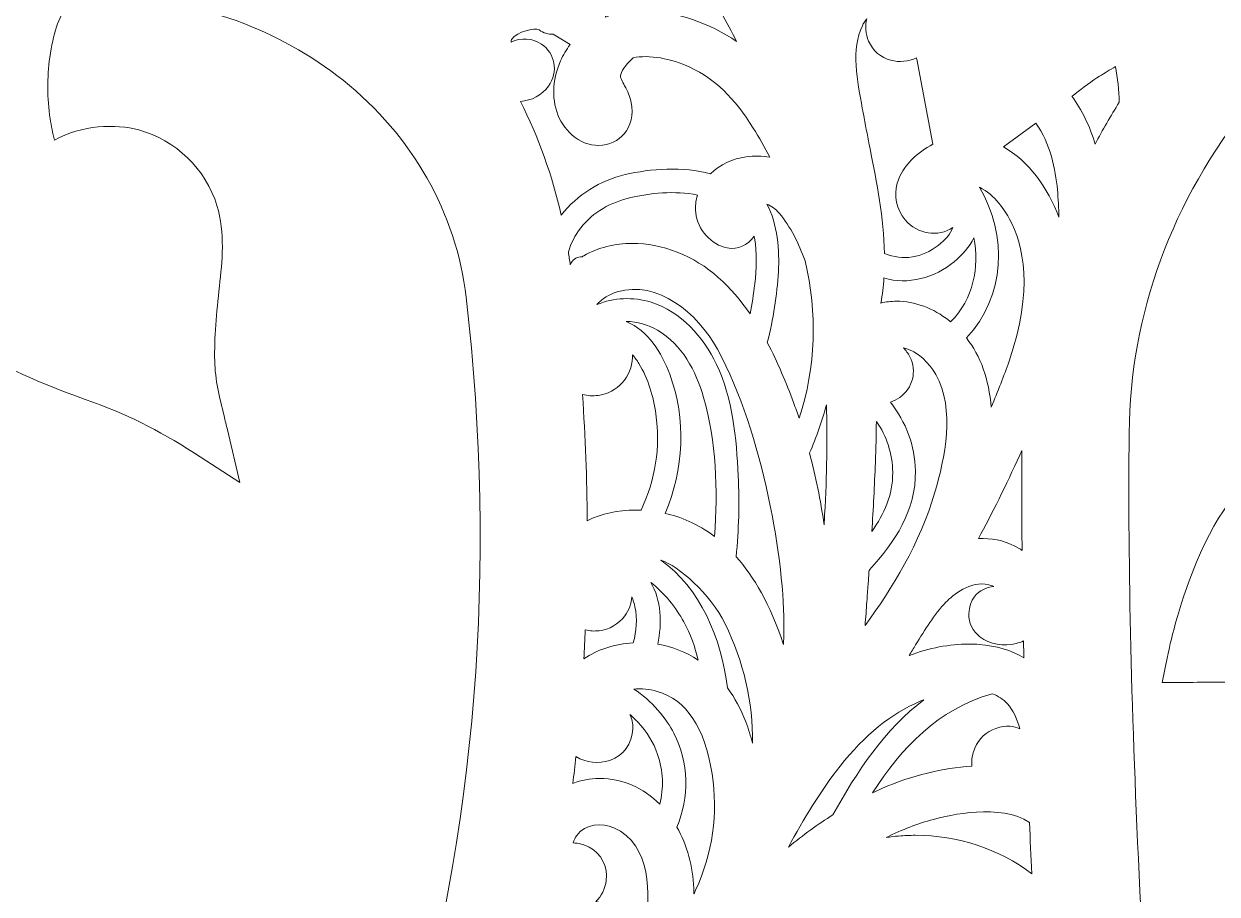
# Model space of a CAD drawing. Header units: millimetres. Extents: x -978 to 1415, y -113 to 605.
# Drawn here: x 961.7 to 1126.1, y 20.9 to 140.9 of the extents above; entities that cross this region are included whole.
import ezdxf

# ---------------------------------------------------------------- set-up
doc = ezdxf.new("R2010")
doc.units = ezdxf.units.MM
doc.header["$MEASUREMENT"] = 0
doc.layers.add('Layer 1', color=7, linetype='Continuous')

msp = doc.modelspace()

# ---------------------------------------------------------------- linework, layer by layer
at = {"layer": 'Layer 1', "lineweight": 0}
for points, knots in [([(1314.18, 504.58), (1249.42, 569.34), (1163.31, 605.01), (1071.72, 605.01), (980.12, 605.01), (894.02, 569.34), (829.25, 504.58), (764.48, 439.81), (728.82, 353.7), (728.82, 262.11), (728.82, 170.52), (764.48, 84.41), (829.25, 19.64), (894.02, -45.12), (980.12, -80.79), (1071.72, -80.79), (1163.31, -80.79), (1249.42, -45.12), (1314.18, 19.64), (1378.95, 84.41), (1414.62, 170.52), (1414.62, 262.11), (1414.62, 353.7), (1378.95, 439.81), (1314.18, 504.58)], [0, 0, 0, 0, 1, 1, 1, 2, 2, 2, 3, 3, 3, 4, 4, 4, 5, 5, 5, 6, 6, 6, 7, 7, 7, 8, 8, 8, 8]), ([(1041.92, 146.72), (1043.89, 148.63), (1046.98, 149.26), (1049.68, 148.95), (1051.91, 148.7), (1053.84, 147.92), (1055.48, 146.7), (1057.11, 143.81), (1058.57, 141.08), (1059.91, 138.46), (1056.39, 140.85), (1051.54, 142.71), (1046.95, 142.71), (1045.18, 142.71), (1043.44, 142.43), (1041.84, 141.8), (1041.84, 141.8), (1041.92, 146.72), (1041.92, 146.72)], [0, 0, 0, 0, 1, 1, 1, 2, 2, 2, 3, 3, 3, 4, 4, 4, 5, 5, 5, 6, 6, 6, 6]), ([(956.79, -44.89), (935.19, -36.82), (914.39, -26.39), (894.95, -13.89), (875.25, -1.22), (856.77, 13.7), (840.02, 30.45), (815.24, 55.22), (794.76, 83.42), (779.13, 114.26), (782.83, 115.81), (786.61, 117.44), (790.27, 119.42), (791.9, 120.3), (793.3, 121.42), (794.41, 122.74), (794.98, 121.88), (795.71, 121.03), (796.61, 120.2), (798.96, 118.03), (801.71, 116.5), (804.38, 115.03), (805.42, 114.45), (806.5, 113.85), (807.5, 113.24), (811.28, 110.94), (815.06, 108.63), (819.01, 106.23), (819.01, 106.23), (821.92, 104.46), (821.92, 104.46), (821.92, 104.46), (816.99, 96.4), (816.99, 96.4), (816.99, 96.4), (822.94, 94.03), (822.94, 94.03), (822.94, 94.03), (810.52, 78.02), (810.52, 78.02), (810.52, 78.02), (814.23, 76.54), (814.23, 76.54), (817.24, 75.34), (820.15, 74.1), (822.98, 72.9), (829.37, 70.19), (835.4, 67.63), (841.75, 65.8), (844.13, 65.11), (846.19, 64.78), (848.04, 64.78), (848.37, 64.78), (848.69, 64.79), (849.01, 64.81), (847.11, 61.02), (847.04, 56.51), (848.75, 52.62), (850.59, 48.42), (853.98, 45.17), (856.1, 41.13), (857.32, 38.81), (858.13, 36.18), (857.72, 33.54), (857.65, 33.05), (862.49, 40.6), (864.9, 43.87), (866.16, 45.59), (867.19, 47.43), (867.71, 49.51), (868.22, 51.56), (868.28, 53.74), (867.89, 55.82), (867.69, 56.9), (867.37, 57.96), (866.94, 58.98), (867.34, 58.65), (867.74, 58.33), (868.13, 58.01), (870.49, 56.1), (872.71, 54.29), (875.66, 50.41), (875.66, 50.41), (878.37, 46.83), (878.37, 46.83), (878.37, 46.83), (880.64, 50.7), (880.64, 50.7), (883.83, 56.14), (887.27, 64.1), (887.81, 68.88), (888, 68.69), (888.2, 68.5), (888.4, 68.31), (888.4, 68.31), (888.55, 68.17), (888.55, 68.17), (889.75, 67), (890.79, 66), (891.17, 65.64), (892.08, 64.79), (892.92, 64.07), (893.76, 63.44), (899.8, 58.89), (907.25, 55.98), (915.91, 54.8), (918.25, 54.48), (920.59, 54.34), (922.85, 54.2), (922.85, 54.2), (922.99, 54.19), (922.99, 54.19), (923.46, 54.16), (924.71, 54.09), (928.88, 54.95), (933.1, 55.82), (933.98, 56), (934.61, 57.61), (934.61, 57.61), (934.97, 58.52), (934.97, 58.52), (934.97, 58.52), (934.74, 59.4), (934.74, 59.4), (934.73, 59.44), (934.72, 59.48), (934.71, 59.52), (934.48, 60.99), (933.64, 63.58), (933.44, 64.16), (932.96, 65.78), (927.63, 79.38), (923.73, 83.19), (920.73, 86.12), (917.03, 88.38), (913.12, 89.72), (914.52, 90.37), (915.93, 91.18), (917.34, 92.15), (918.75, 93.13), (921.73, 94.12), (924.36, 95.01), (925.56, 95.41), (926.72, 95.8), (927.83, 96.21), (928.66, 95.35), (929.46, 94.47), (930.2, 93.56), (933.33, 89.7), (935.21, 85.02), (935.39, 80.04), (935.4, 79.65), (935.97, 79.54), (936.13, 79.89), (938.26, 84.46), (940.38, 89.03), (942.5, 93.6), (943.55, 95.86), (944.61, 98.12), (945.65, 100.39), (946.14, 101.46), (946.61, 102.54), (947.01, 103.65), (949.82, 98.41), (957.4, 93.65), (970.17, 89.12), (975.87, 87.1), (980.09, 85.02), (985.22, 81.7), (985.22, 81.7), (991.45, 77.66), (991.45, 77.66), (991.45, 77.66), (989.77, 84.9), (989.77, 84.9), (989.61, 85.56), (989.45, 86.21), (989.3, 86.86), (988.67, 89.41), (988.07, 91.82), (988.01, 94.39), (987.93, 97.68), (988.26, 101.01), (988.67, 104.71), (989.04, 108.13), (989.47, 112.02), (988.32, 115.83), (986.82, 120.82), (982.59, 124.91), (977.56, 126.26), (974.32, 127.13), (969.72, 126.95), (965.93, 124.87), (965.68, 125.85), (965.49, 126.83), (965.34, 127.81), (964.92, 130.65), (964.9, 133.5), (965.29, 136.26), (965.74, 139.5), (966.51, 141.8), (967.72, 143.51), (967.76, 143.56), (967.79, 143.61), (967.83, 143.65), (970.08, 144.04), (972.41, 144.24), (974.75, 144.24), (985.56, 144.24), (996.83, 140.18), (1005.69, 133.1), (1015.27, 125.45), (1021.29, 114.83), (1022.64, 103.2), (1026.98, 65.96), (1024.06, 29.64), (1013.96, -4.73), (1009.78, -18.96), (998.63, -30.53), (982.56, -37.32), (973.73, -41.05), (965.06, -43.6), (956.79, -44.89)], [0, 0, 0, 0, 1, 1, 1, 2, 2, 2, 3, 3, 3, 4, 4, 4, 5, 5, 5, 6, 6, 6, 7, 7, 7, 8, 8, 8, 9, 9, 9, 10, 10, 10, 11, 11, 11, 12, 12, 12, 13, 13, 13, 14, 14, 14, 15, 15, 15, 16, 16, 16, 17, 17, 17, 18, 18, 18, 19, 19, 19, 20, 20, 20, 21, 21, 21, 22, 22, 22, 23, 23, 23, 24, 24, 24, 25, 25, 25, 26, 26, 26, 27, 27, 27, 28, 28, 28, 29, 29, 29, 30, 30, 30, 31, 31, 31, 32, 32, 32, 33, 33, 33, 34, 34, 34, 35, 35, 35, 36, 36, 36, 37, 37, 37, 38, 38, 38, 39, 39, 39, 40, 40, 40, 41, 41, 41, 42, 42, 42, 43, 43, 43, 44, 44, 44, 45, 45, 45, 46, 46, 46, 47, 47, 47, 48, 48, 48, 49, 49, 49, 50, 50, 50, 51, 51, 51, 52, 52, 52, 53, 53, 53, 54, 54, 54, 55, 55, 55, 56, 56, 56, 57, 57, 57, 58, 58, 58, 59, 59, 59, 60, 60, 60, 61, 61, 61, 62, 62, 62, 63, 63, 63, 64, 64, 64, 65, 65, 65, 66, 66, 66, 67, 67, 67, 68, 68, 68, 69, 69, 69, 70, 70, 70, 71, 71, 71, 72, 72, 72, 73, 73, 73, 74, 74, 74, 74]), ([(1083.15, 113.87), (1084.8, 111.87), (1087.69, 111.43), (1089.71, 112.83), (1089.34, 111.94), (1088.71, 111.11), (1087.7, 110.34), (1085.48, 108.63), (1082.85, 108.19), (1080.29, 109.24), (1080.19, 114.13), (1079.23, 118.96), (1078.29, 123.7), (1078.02, 125.09), (1077.74, 126.52), (1077.48, 127.91), (1077.41, 128.35), (1077.32, 128.79), (1077.23, 129.25), (1076.53, 132.92), (1075.66, 137.5), (1077.24, 140.63), (1077.4, 140.95), (1077.61, 141.27), (1077.86, 141.57), (1077.58, 140.6), (1077.65, 139.51), (1078.1, 138.5), (1078.69, 137.17), (1079.77, 136.23), (1081.17, 135.86), (1082.32, 135.55), (1083.58, 135.69), (1084.68, 136.22), (1084.7, 136.15), (1084.71, 136.09), (1084.72, 136.02), (1084.72, 136.02), (1086.96, 124.28), (1086.96, 124.28), (1084.89, 123.26), (1082.74, 121.35), (1082.05, 118.92), (1081.53, 117.12), (1081.91, 115.37), (1083.15, 113.87)], [0, 0, 0, 0, 1, 1, 1, 2, 2, 2, 3, 3, 3, 4, 4, 4, 5, 5, 5, 6, 6, 6, 7, 7, 7, 8, 8, 8, 9, 9, 9, 10, 10, 10, 11, 11, 11, 12, 12, 12, 13, 13, 13, 14, 14, 14, 15, 15, 15, 15]), ([(1034.66, 139.46), (1034.66, 139.46), (1036.96, 138.04), (1036.96, 138.04), (1036.46, 137.35), (1036.02, 136.59), (1035.66, 135.77), (1034.46, 133.09), (1034.4, 130.22), (1035.48, 127.89), (1036.56, 125.58), (1039.14, 123.59), (1041.98, 124.26), (1043.31, 124.57), (1044.37, 125.38), (1044.97, 126.55), (1045.67, 127.92), (1045.69, 129.67), (1045.03, 131.25), (1044.87, 131.63), (1044.68, 131.99), (1044.49, 132.33), (1044.16, 132.94), (1043.84, 133.52), (1043.94, 133.9), (1044.13, 134.66), (1044.91, 135.48), (1045.64, 136.21), (1047.88, 136.64), (1050.8, 136.15), (1053.56, 134.87), (1056.89, 133.32), (1059.56, 130.74), (1062.2, 126.52), (1063.01, 125.23), (1063.78, 123.89), (1064.49, 122.5), (1063.43, 122.7), (1062.34, 122.72), (1061.21, 122.56), (1059.42, 122.3), (1057.62, 121.48), (1056.3, 120.2), (1052.51, 121.27), (1048.06, 120.91), (1044.54, 120.1), (1041.18, 119.33), (1037.95, 117.3), (1035.75, 114.53), (1034.49, 120.03), (1032.61, 125.27), (1030.13, 130.2), (1031.67, 130.3), (1033.07, 131.02), (1034, 132.31), (1034.67, 133.25), (1034.94, 134.41), (1034.74, 135.5), (1034.55, 136.56), (1033.95, 137.47), (1033.04, 138.08), (1031.75, 138.94), (1030.24, 139.02), (1028.84, 138.36), (1028.85, 138.56), (1028.89, 138.72), (1028.95, 138.79), (1028.95, 138.79), (1028.95, 138.79), (1028.95, 138.79), (1029.65, 139.75), (1032.12, 140.46), (1032.71, 140.04), (1033.29, 139.62), (1033.98, 139.43), (1034.66, 139.46)], [0, 0, 0, 0, 1, 1, 1, 2, 2, 2, 3, 3, 3, 4, 4, 4, 5, 5, 5, 6, 6, 6, 7, 7, 7, 8, 8, 8, 9, 9, 9, 10, 10, 10, 11, 11, 11, 12, 12, 12, 13, 13, 13, 14, 14, 14, 15, 15, 15, 16, 16, 16, 17, 17, 17, 18, 18, 18, 19, 19, 19, 20, 20, 20, 21, 21, 21, 22, 22, 22, 23, 23, 23, 24, 24, 24, 25, 25, 25, 25]), ([(1303.42, 30.45), (1284.34, 11.37), (1263.09, -5.26), (1240.26, -19.01), (1217.72, -32.57), (1193.57, -43.36), (1168.46, -51.08), (1168.02, -50.94), (1167.58, -50.79), (1167.14, -50.65), (1165.71, -50.19), (1164.09, -49.67), (1162.52, -49.18), (1146.18, -44.16), (1134.49, -35.46), (1126.77, -22.58), (1126.77, -22.58), (1126.77, -22.58), (1126.77, -22.58), (1120.07, -11.41), (1116.38, 2.96), (1115.48, 21.34), (1114.29, 45.54), (1113.82, 65.61), (1113.99, 84.48), (1114.15, 100.96), (1119.79, 116.35), (1130.76, 130.23), (1136.26, 137.19), (1139.03, 140.69), (1141.49, 140.69), (1143.73, 140.69), (1147.56, 138.43), (1153.36, 135.01), (1153.36, 135.01), (1154.7, 134.21), (1154.7, 134.21), (1160.59, 130.74), (1167.27, 128.3), (1174.54, 126.94), (1181.01, 125.74), (1188.63, 119.32), (1193.95, 110.58), (1198.67, 102.84), (1200.66, 94.94), (1199.38, 89.19), (1197.95, 89.2), (1196.27, 89.55), (1194.79, 90.17), (1192.94, 90.95), (1191.3, 92.19), (1190.03, 93.8), (1191.07, 101.37), (1185.73, 108.6), (1176.81, 111.54), (1164.66, 115.53), (1147.65, 108.04), (1141.54, 102.72), (1141.54, 102.72), (1139.37, 100.84), (1139.37, 100.84), (1139.37, 100.84), (1141.16, 98.59), (1141.16, 98.59), (1142.3, 97.16), (1143.44, 95.66), (1144.55, 94.22), (1144.55, 94.22), (1144.59, 94.17), (1144.59, 94.17), (1147.17, 90.81), (1149.84, 87.32), (1152.8, 84.11), (1157.07, 79.47), (1170.25, 74.09), (1182.82, 81.99), (1183.56, 82.45), (1186.42, 80.37), (1187.8, 79.36), (1188.32, 78.99), (1188.83, 78.61), (1189.34, 78.26), (1189.44, 78.19), (1189.54, 78.13), (1189.64, 78.06), (1186.66, 75.3), (1183.93, 73.29), (1181.16, 71.82), (1178.36, 70.33), (1175.11, 69.87), (1171.24, 70.42), (1168.52, 71.29), (1166.16, 72.75), (1164.24, 74.76), (1159.39, 79.83), (1152.45, 82.73), (1145.2, 82.73), (1141.15, 82.73), (1137.12, 81.8), (1133.56, 80.03), (1129.34, 77.94), (1125.67, 72.94), (1122.66, 65.17), (1120.44, 59.46), (1119.39, 54.27), (1119.27, 53.69), (1119.27, 53.69), (1118.56, 50.1), (1118.56, 50.1), (1118.56, 50.1), (1122.25, 50.11), (1122.25, 50.11), (1125.02, 50.13), (1129.91, 50.15), (1130.65, 50.13), (1132.36, 50.09), (1134.2, 49.84), (1136.61, 49.32), (1138.57, 48.89), (1140.58, 48.3), (1142.53, 47.72), (1144.53, 47.13), (1146.61, 46.51), (1148.75, 46.04), (1153.84, 44.92), (1157.84, 46.46), (1161.4, 48.28), (1162.03, 48.61), (1162.62, 48.94), (1163.26, 49.31), (1164.07, 49.63), (1164.88, 50.05), (1165.65, 50.55), (1167.65, 51.18), (1169.15, 52.35), (1170.47, 53.39), (1170.73, 53.59), (1170.99, 53.8), (1171.26, 54), (1171.96, 54.53), (1172.74, 54.99), (1173.56, 55.4), (1173.46, 55.16), (1173.36, 54.92), (1173.27, 54.68), (1171.43, 49.96), (1171.22, 42.69), (1171.02, 35.64), (1170.94, 32.55), (1170.85, 29.63), (1170.63, 27.2), (1170.63, 27.2), (1170.2, 22.4), (1170.2, 22.4), (1170.2, 22.4), (1174.7, 24.13), (1174.7, 24.13), (1176, 24.63), (1177.73, 25.11), (1179.73, 25.67), (1183.5, 26.72), (1187.92, 27.95), (1192.03, 29.98), (1192, 29.75), (1191.97, 29.51), (1191.95, 29.27), (1191.74, 26.86), (1191.98, 24.49), (1192.8, 22.2), (1193.61, 19.98), (1194.82, 17.94), (1195.98, 15.89), (1197.28, 13.6), (1198.58, 11.32), (1199.89, 9.03), (1201.33, 6.49), (1202.78, 3.95), (1204.23, 1.41), (1204.4, 1.12), (1204.82, 1.21), (1204.96, 1.47), (1207.57, 5.99), (1210.25, 10.48), (1212.79, 15.04), (1214.69, 18.45), (1216.29, 22.05), (1216.63, 25.92), (1221.03, 24.12), (1225.75, 22.88), (1230.73, 22.23), (1236.91, 21.43), (1241.82, 21.76), (1244.17, 21.92), (1244.5, 21.94), (1244.85, 21.96), (1245.07, 21.97), (1245.07, 21.97), (1247.64, 21.57), (1247.64, 21.57), (1247.64, 21.57), (1248.26, 24.31), (1248.26, 24.31), (1250, 32.04), (1247.77, 40.51), (1242.14, 47.54), (1235.83, 55.44), (1226.42, 60.16), (1216.99, 60.16), (1216.26, 60.16), (1215.51, 60.13), (1214.74, 60.06), (1213.04, 61.32), (1211.95, 62.61), (1211.32, 64.1), (1211.29, 64.17), (1211.26, 64.24), (1211.23, 64.31), (1211.2, 64.38), (1211.18, 64.46), (1211.15, 64.53), (1211.02, 65.44), (1210.97, 66.18), (1211, 66.87), (1211.06, 68.37), (1211.66, 69.17), (1212.07, 69.17), (1212.29, 69.17), (1212.73, 68.99), (1213.21, 68.45), (1222.74, 57.98), (1234.41, 56.53), (1245.59, 56.53), (1247.3, 56.53), (1249.13, 56.57), (1251.37, 56.65), (1251.37, 56.65), (1254.73, 56.77), (1254.73, 56.77), (1254.73, 56.77), (1253.25, 66.63), (1253.25, 66.63), (1256.27, 68.35), (1259.89, 69.48), (1264.55, 70.16), (1266.42, 70.43), (1268.39, 70.6), (1270.3, 70.76), (1271.26, 70.84), (1272.23, 70.92), (1273.21, 71.02), (1273.11, 69.66), (1273.23, 68.31), (1273.53, 66.96), (1273.95, 65.05), (1274.65, 63.22), (1275.22, 61.36), (1275.8, 59.47), (1276.33, 57.58), (1276.81, 55.66), (1277.9, 51.28), (1278.71, 46.82), (1279.23, 42.33), (1279.27, 41.95), (1279.73, 41.78), (1279.99, 42.07), (1284.93, 47.63), (1289.88, 53.18), (1294.83, 58.73), (1296.41, 60.5), (1298.06, 62.26), (1299.44, 64.2), (1303.66, 59.53), (1307.71, 54.33), (1307.77, 54.26), (1307.77, 54.26), (1310.12, 51.23), (1310.12, 51.23), (1310.12, 51.23), (1312.49, 54.23), (1312.49, 54.23), (1315.62, 58.18), (1322.3, 66.25), (1325.21, 68.6), (1328.18, 70.98), (1329.8, 74.41), (1329.77, 78.24), (1329.74, 82.34), (1327.73, 86.35), (1324.39, 88.97), (1322.15, 90.71), (1319.63, 91.94), (1317.69, 92.81), (1310.06, 96.22), (1307.99, 98.23), (1309.64, 106.93), (1311.85, 105.95), (1314.1, 105.25), (1316.29, 104.56), (1321.56, 102.92), (1326.11, 101.5), (1329.57, 96.69), (1333.76, 90.89), (1339.22, 87.95), (1345.8, 87.95), (1347.05, 87.95), (1348.33, 88.1), (1349.63, 88.34), (1336.54, 67.5), (1321, 48.03), (1303.42, 30.45)], [0, 0, 0, 0, 1, 1, 1, 2, 2, 2, 3, 3, 3, 4, 4, 4, 5, 5, 5, 6, 6, 6, 7, 7, 7, 8, 8, 8, 9, 9, 9, 10, 10, 10, 11, 11, 11, 12, 12, 12, 13, 13, 13, 14, 14, 14, 15, 15, 15, 16, 16, 16, 17, 17, 17, 18, 18, 18, 19, 19, 19, 20, 20, 20, 21, 21, 21, 22, 22, 22, 23, 23, 23, 24, 24, 24, 25, 25, 25, 26, 26, 26, 27, 27, 27, 28, 28, 28, 29, 29, 29, 30, 30, 30, 31, 31, 31, 32, 32, 32, 33, 33, 33, 34, 34, 34, 35, 35, 35, 36, 36, 36, 37, 37, 37, 38, 38, 38, 39, 39, 39, 40, 40, 40, 41, 41, 41, 42, 42, 42, 43, 43, 43, 44, 44, 44, 45, 45, 45, 46, 46, 46, 47, 47, 47, 48, 48, 48, 49, 49, 49, 50, 50, 50, 51, 51, 51, 52, 52, 52, 53, 53, 53, 54, 54, 54, 55, 55, 55, 56, 56, 56, 57, 57, 57, 58, 58, 58, 59, 59, 59, 60, 60, 60, 61, 61, 61, 62, 62, 62, 63, 63, 63, 64, 64, 64, 65, 65, 65, 66, 66, 66, 67, 67, 67, 68, 68, 68, 69, 69, 69, 70, 70, 70, 71, 71, 71, 72, 72, 72, 73, 73, 73, 74, 74, 74, 75, 75, 75, 76, 76, 76, 77, 77, 77, 78, 78, 78, 79, 79, 79, 80, 80, 80, 81, 81, 81, 82, 82, 82, 83, 83, 83, 84, 84, 84, 85, 85, 85, 86, 86, 86, 87, 87, 87, 88, 88, 88, 89, 89, 89, 90, 90, 90, 91, 91, 91, 92, 92, 92, 93, 93, 93, 94, 94, 94, 95, 95, 95, 96, 96, 96, 97, 97, 97, 98, 98, 98, 99, 99, 99, 100, 100, 100, 101, 101, 101, 102, 102, 102, 103, 103, 103, 103]), ([(1109.31, 124.31), (1108.56, 126.83), (1107.48, 129.06), (1106.1, 130.9), (1106.13, 130.92), (1106.15, 130.94), (1106.18, 130.97), (1106.18, 130.97), (1106.26, 131.02), (1106.26, 131.02), (1107.74, 132.16), (1108.91, 133.05), (1109.92, 133.67), (1110.61, 134.09), (1111.32, 134.53), (1112.11, 135.02), (1112.42, 133.39), (1112.59, 131.74), (1112.63, 130.08), (1111.44, 128.18), (1110.33, 126.25), (1109.31, 124.31)], [0, 0, 0, 0, 1, 1, 1, 2, 2, 2, 3, 3, 3, 4, 4, 4, 5, 5, 5, 6, 6, 6, 7, 7, 7, 7]), ([(1096.68, 123.92), (1096.68, 123.92), (1101.13, 127.19), (1101.13, 127.19), (1103.14, 124.45), (1103.86, 120.78), (1104.11, 118.03), (1104.22, 116.73), (1104.29, 115.45), (1104.32, 114.22), (1102.78, 118.27), (1100.15, 122), (1096.68, 123.92)], [0, 0, 0, 0, 1, 1, 1, 2, 2, 2, 3, 3, 3, 4, 4, 4, 4]), ([(1054.28, 114.83), (1054.51, 112.56), (1056.45, 110.39), (1058.61, 110), (1060.1, 109.72), (1061.45, 110.33), (1062.32, 111.64), (1062.35, 111.54), (1062.36, 111.43), (1062.38, 111.33), (1062.76, 109.26), (1062.65, 107.12), (1062.41, 105.03), (1062.24, 103.64), (1062.03, 102.26), (1061.78, 100.89), (1059.23, 104.61), (1055.98, 107.77), (1051.71, 109.43), (1049.65, 110.23), (1047.56, 110.62), (1045.55, 110.62), (1043.14, 110.62), (1040.84, 110.05), (1038.85, 108.91), (1038.77, 108.87), (1038.7, 108.82), (1038.63, 108.78), (1038.01, 108.82), (1037.42, 108.51), (1037.11, 107.92), (1037.07, 107.84), (1037.03, 107.76), (1036.99, 107.67), (1036.91, 108.27), (1036.82, 108.87), (1036.73, 109.46), (1037.1, 110.62), (1037.63, 111.72), (1038.44, 112.77), (1040.17, 114.98), (1042.62, 116.29), (1045.32, 116.93), (1047.84, 117.54), (1051.43, 117.93), (1054.51, 117.29), (1054.28, 116.53), (1054.2, 115.71), (1054.28, 114.83)], [0, 0, 0, 0, 1, 1, 1, 2, 2, 2, 3, 3, 3, 4, 4, 4, 5, 5, 5, 6, 6, 6, 7, 7, 7, 8, 8, 8, 9, 9, 9, 10, 10, 10, 11, 11, 11, 12, 12, 12, 13, 13, 13, 14, 14, 14, 15, 15, 15, 16, 16, 16, 16]), ([(1097.53, 113.95), (1099.39, 110.48), (1100.89, 104.27), (1097.44, 94.37), (1096.73, 92.35), (1095.92, 90.25), (1094.99, 88.04), (1094.68, 91.87), (1093.53, 95.09), (1091.57, 97.6), (1097, 103.29), (1097.22, 111.76), (1093.37, 118.35), (1095.5, 117.35), (1096.94, 115.04), (1097.53, 113.95)], [0, 0, 0, 0, 1, 1, 1, 2, 2, 2, 3, 3, 3, 4, 4, 4, 5, 5, 5, 5]), ([(1064.14, 96.96), (1064.98, 100.17), (1065.48, 103.48), (1065.67, 106.76), (1065.84, 109.57), (1065.57, 113.28), (1064.07, 116.04), (1064.72, 115.78), (1065.31, 115.35), (1065.79, 114.78), (1067.35, 112.94), (1068.47, 110.61), (1069.35, 108.24), (1071.04, 101.04), (1070.87, 93.59), (1068.52, 86.52), (1068.28, 87.25), (1068.02, 87.97), (1067.76, 88.69), (1066.76, 91.36), (1065.59, 94.22), (1064.14, 96.96)], [0, 0, 0, 0, 1, 1, 1, 2, 2, 2, 3, 3, 3, 4, 4, 4, 5, 5, 5, 6, 6, 6, 7, 7, 7, 7]), ([(1089.24, 99.94), (1087.02, 101.71), (1084.42, 102.65), (1081.94, 102.65), (1081.21, 102.65), (1080.48, 102.57), (1079.79, 102.4), (1079.99, 103.55), (1080.13, 104.71), (1080.21, 105.86), (1083.52, 104.85), (1087.22, 105.87), (1089.88, 108.1), (1090.99, 109.03), (1091.99, 110.12), (1092.6, 111.41), (1093.38, 107.3), (1092.56, 103.03), (1089.4, 99.8), (1089.35, 99.85), (1089.3, 99.89), (1089.24, 99.94)], [0, 0, 0, 0, 1, 1, 1, 2, 2, 2, 3, 3, 3, 4, 4, 4, 5, 5, 5, 6, 6, 6, 7, 7, 7, 7]), ([(1059.85, 67.43), (1060.21, 71.13), (1060.32, 74.85), (1060.14, 78.57), (1059.89, 83.7), (1059.37, 89.22), (1057.15, 93.93), (1055.33, 97.78), (1052.28, 101.19), (1048.13, 102.5), (1045.63, 103.28), (1042.99, 103.16), (1040.67, 102.18), (1041.4, 103), (1042.35, 103.62), (1043.45, 103.94), (1049.03, 105.59), (1054.51, 101.08), (1057.27, 96.02), (1063.62, 84.36), (1066.56, 66.53), (1066.43, 57.45), (1066.42, 56.75), (1066.4, 56.04), (1066.37, 55.32), (1066.36, 55.35), (1066.35, 55.38), (1066.33, 55.42), (1064.56, 60.84), (1062.28, 64.7), (1059.85, 67.43)], [0, 0, 0, 0, 1, 1, 1, 2, 2, 2, 3, 3, 3, 4, 4, 4, 5, 5, 5, 6, 6, 6, 7, 7, 7, 8, 8, 8, 9, 9, 9, 10, 10, 10, 10]), ([(1050.7, 92.59), (1049.59, 95.59), (1047.72, 98.54), (1044.7, 99.87), (1046.21, 99.84), (1047.73, 99.41), (1049.02, 98.65), (1052.39, 96.67), (1054.33, 93.05), (1055.36, 89.4), (1057.08, 83.33), (1057.37, 76.66), (1056.87, 70.21), (1054.53, 71.99), (1052.17, 72.94), (1050.07, 73.41), (1052.66, 79.44), (1053, 86.4), (1050.7, 92.59)], [0, 0, 0, 0, 1, 1, 1, 2, 2, 2, 3, 3, 3, 4, 4, 4, 5, 5, 5, 6, 6, 6, 6]), ([(1084.55, 79.25), (1084.5, 82.73), (1083.23, 86.04), (1081.1, 88.72), (1081.54, 88.88), (1081.96, 89.1), (1082.38, 89.39), (1084.2, 90.69), (1084.78, 92.99), (1083.79, 94.99), (1083.55, 95.46), (1083.25, 95.87), (1082.89, 96.22), (1084.89, 95.78), (1086.49, 94.08), (1087.35, 92.56), (1090.08, 87.73), (1088.59, 80.97), (1087.23, 76.31), (1085.18, 69.28), (1081.36, 63.06), (1077.61, 57.95), (1077.7, 59.06), (1077.78, 60.16), (1077.86, 61.25), (1077.91, 62.03), (1077.97, 62.82), (1078.03, 63.6), (1078.07, 64.24), (1078.12, 64.89), (1078.17, 65.54), (1078.19, 65.57), (1078.21, 65.58), (1078.23, 65.61), (1081.75, 69.56), (1084.63, 73.74), (1084.55, 79.25)], [0, 0, 0, 0, 1, 1, 1, 2, 2, 2, 3, 3, 3, 4, 4, 4, 5, 5, 5, 6, 6, 6, 7, 7, 7, 8, 8, 8, 9, 9, 9, 10, 10, 10, 11, 11, 11, 12, 12, 12, 12]), ([(1046.01, 73.87), (1043.57, 73.87), (1041.26, 73.36), (1039.34, 72.4), (1039.29, 78.14), (1039.07, 83.96), (1038.69, 89.78), (1039.38, 89.62), (1040.1, 89.58), (1040.84, 89.67), (1043.42, 89.98), (1045.5, 92.27), (1045.57, 94.89), (1045.58, 95.01), (1045.57, 95.14), (1045.57, 95.26), (1045.9, 94.88), (1046.2, 94.48), (1046.46, 94.05), (1047.74, 91.99), (1048.44, 89.49), (1048.79, 87.11), (1049.44, 82.56), (1048.71, 77.98), (1046.75, 73.85), (1046.5, 73.86), (1046.25, 73.87), (1046.01, 73.87)], [0, 0, 0, 0, 1, 1, 1, 2, 2, 2, 3, 3, 3, 4, 4, 4, 5, 5, 5, 6, 6, 6, 7, 7, 7, 8, 8, 8, 9, 9, 9, 9]), ([(1072.04, 73.26), (1072.01, 72.78), (1071.99, 72.31), (1071.96, 71.84), (1071.48, 75.22), (1070.81, 78.53), (1069.95, 81.74), (1070.91, 83.88), (1071.69, 86.1), (1072.28, 88.37), (1072.43, 83.74), (1072.35, 78.74), (1072.04, 73.26)], [0, 0, 0, 0, 1, 1, 1, 2, 2, 2, 3, 3, 3, 4, 4, 4, 4]), ([(1078.54, 70.93), (1078.74, 74.03), (1078.91, 77.22), (1079.03, 80.44), (1079.1, 82.4), (1079.15, 84.27), (1079.17, 86.09), (1080.58, 84.04), (1081.4, 81.63), (1081.42, 79.05), (1081.45, 75.9), (1080.24, 73.3), (1078.54, 70.93)], [0, 0, 0, 0, 1, 1, 1, 2, 2, 2, 3, 3, 3, 4, 4, 4, 4]), ([(1099.24, 68.31), (1099.1, 68.41), (1098.96, 68.5), (1098.82, 68.58), (1097.28, 69.49), (1095.61, 69.94), (1093.86, 69.94), (1093.65, 69.94), (1093.43, 69.93), (1093.22, 69.92), (1095.12, 73.4), (1097, 77.21), (1098.93, 81.45), (1098.93, 81.45), (1099.02, 81.66), (1099.02, 81.66), (1099.09, 81.8), (1099.15, 81.93), (1099.21, 82.07), (1099.18, 77.54), (1099.19, 73), (1099.24, 68.31)], [0, 0, 0, 0, 1, 1, 1, 2, 2, 2, 3, 3, 3, 4, 4, 4, 5, 5, 5, 6, 6, 6, 7, 7, 7, 7]), ([(1049.48, 66.94), (1051.91, 66.17), (1056.25, 62.4), (1058.34, 58.17), (1060.86, 53.05), (1062.15, 47.4), (1062.12, 41.72), (1061.86, 42.72), (1061.54, 43.7), (1061.18, 44.67), (1061.18, 44.67), (1061.18, 44.67), (1061.18, 44.67), (1060.53, 46.41), (1059.67, 47.98), (1058.64, 49.35), (1057.89, 55.98), (1054.84, 63.31), (1049.48, 66.94)], [0, 0, 0, 0, 1, 1, 1, 2, 2, 2, 3, 3, 3, 4, 4, 4, 5, 5, 5, 6, 6, 6, 6]), ([(1094.65, 63.56), (1094.8, 63.52), (1095.07, 63.44), (1095.37, 63.31), (1094.83, 63.27), (1094.31, 63.13), (1093.82, 62.88), (1093.13, 62.52), (1091.96, 61.62), (1091.91, 59.56), (1091.88, 58.31), (1092.42, 57.18), (1093.44, 56.39), (1094.75, 55.37), (1096.76, 54.99), (1098.43, 55.46), (1098.79, 55.56), (1099.12, 55.68), (1099.44, 55.82), (1099.46, 55.04), (1099.47, 54.27), (1099.49, 53.49), (1097.76, 54.53), (1095.68, 55.15), (1093.35, 55.34), (1092.88, 55.37), (1092.4, 55.39), (1091.91, 55.39), (1089.25, 55.39), (1086.4, 54.85), (1083.73, 53.82), (1083.71, 53.81), (1083.69, 53.8), (1083.67, 53.8), (1083.98, 54.29), (1084.28, 54.79), (1084.58, 55.28), (1085.88, 57.43), (1087.11, 59.45), (1088.76, 61.16), (1089.68, 62.1), (1092.07, 64.21), (1094.65, 63.56)], [0, 0, 0, 0, 1, 1, 1, 2, 2, 2, 3, 3, 3, 4, 4, 4, 5, 5, 5, 6, 6, 6, 7, 7, 7, 8, 8, 8, 9, 9, 9, 10, 10, 10, 11, 11, 11, 12, 12, 12, 13, 13, 13, 14, 14, 14, 14]), ([(1048.09, 63.9), (1049.99, 62.42), (1051.54, 60.42), (1052.64, 58.46), (1053.59, 56.75), (1054.2, 54.98), (1054.62, 53.17), (1052.93, 54.28), (1051.05, 55.03), (1049.04, 55.37), (1049.67, 58.25), (1049.52, 61.43), (1048.09, 63.9)], [0, 0, 0, 0, 1, 1, 1, 2, 2, 2, 3, 3, 3, 4, 4, 4, 4]), ([(1045.68, 55.57), (1043.14, 55.44), (1040.75, 54.64), (1038.86, 53.34), (1038.94, 54.67), (1039.01, 56.01), (1039.07, 57.34), (1039.69, 57.19), (1040.34, 57.15), (1040.97, 57.23), (1042.36, 57.39), (1043.66, 58.14), (1044.51, 59.28), (1045.1, 60.07), (1045.43, 60.97), (1045.47, 61.89), (1045.66, 61.46), (1045.81, 61), (1045.91, 60.54), (1046.28, 58.86), (1046.1, 57.19), (1045.68, 55.57)], [0, 0, 0, 0, 1, 1, 1, 2, 2, 2, 3, 3, 3, 4, 4, 4, 5, 5, 5, 6, 6, 6, 7, 7, 7, 7]), ([(1051.27, 43.12), (1050.33, 44.97), (1048.17, 47.68), (1045.75, 49.19), (1046.79, 49.28), (1047.88, 49.18), (1048.96, 48.87), (1052.99, 47.71), (1055.54, 43.88), (1056.54, 37.49), (1057.38, 32.04), (1056.6, 26.5), (1054.27, 21.47), (1054.19, 21.3), (1054.11, 21.14), (1054.04, 20.98), (1054.03, 21.23), (1054.03, 21.48), (1054.02, 21.73), (1053.91, 24.69), (1053.08, 27.67), (1051.68, 30.15), (1053.42, 34.28), (1053.35, 39.03), (1051.27, 43.12)], [0, 0, 0, 0, 1, 1, 1, 2, 2, 2, 3, 3, 3, 4, 4, 4, 5, 5, 5, 6, 6, 6, 7, 7, 7, 8, 8, 8, 8]), ([(1074.16, 38.56), (1077.55, 42.84), (1081.26, 45.85), (1085.18, 47.5), (1085.36, 47.57), (1085.54, 47.64), (1085.72, 47.71), (1080.41, 43.76), (1076.43, 37.71), (1073.18, 31.86), (1071.15, 30.57), (1069.11, 29.09), (1067.04, 27.41), (1069.17, 31.25), (1071.44, 35.12), (1074.16, 38.56)], [0, 0, 0, 0, 1, 1, 1, 2, 2, 2, 3, 3, 3, 4, 4, 4, 5, 5, 5, 5]), ([(1095.12, 48.54), (1095.93, 48.24), (1096.65, 47.79), (1097.22, 47.15), (1097.96, 46.33), (1098.59, 45.03), (1098.93, 43.71), (1098.18, 44.04), (1097.07, 44.27), (1095.63, 43.77), (1094.31, 43.31), (1093.29, 42.35), (1092.74, 41.06), (1092.4, 40.28), (1092.26, 39.41), (1092.31, 38.55), (1088.31, 38.33), (1084.09, 37.29), (1080, 35.51), (1079.54, 35.31), (1079.08, 35.1), (1078.62, 34.88), (1082.68, 41.1), (1087.66, 46.43), (1095.12, 48.54)], [0, 0, 0, 0, 1, 1, 1, 2, 2, 2, 3, 3, 3, 4, 4, 4, 5, 5, 5, 6, 6, 6, 7, 7, 7, 8, 8, 8, 8]), ([(1037.76, 39.87), (1039.16, 39.05), (1040.9, 38.83), (1042.45, 39.36), (1044.36, 40.02), (1045.54, 41.65), (1045.61, 43.73), (1045.64, 44.43), (1045.5, 45.1), (1045.22, 45.68), (1045.68, 45.28), (1046.08, 44.87), (1046.35, 44.59), (1047.54, 43.34), (1048.46, 41.82), (1049.03, 40.19), (1049.83, 37.92), (1049.88, 35.55), (1049.33, 33.3), (1047.06, 35.6), (1044.18, 36.85), (1041.04, 36.86), (1041.04, 36.86), (1040.99, 36.86), (1040.99, 36.86), (1039.75, 36.86), (1038.52, 36.63), (1037.35, 36.19), (1037.5, 37.4), (1037.63, 38.63), (1037.76, 39.87)], [0, 0, 0, 0, 1, 1, 1, 2, 2, 2, 3, 3, 3, 4, 4, 4, 5, 5, 5, 6, 6, 6, 7, 7, 7, 8, 8, 8, 9, 9, 9, 10, 10, 10, 10]), ([(1087.02, 31.23), (1089.18, 31.81), (1096.32, 33.45), (1100.26, 30.81), (1100.36, 28.47), (1100.47, 26.11), (1100.58, 23.74), (1096.09, 27.14), (1090.39, 29.03), (1084.53, 29.03), (1083.76, 29.03), (1083, 28.99), (1082.23, 28.93), (1081.67, 28.88), (1081.1, 28.82), (1080.53, 28.73), (1082.71, 29.81), (1084.87, 30.64), (1087.02, 31.23)], [0, 0, 0, 0, 1, 1, 1, 2, 2, 2, 3, 3, 3, 4, 4, 4, 5, 5, 5, 6, 6, 6, 6]), ([(1040.51, 19.89), (1041.3, 20.62), (1041.81, 21.62), (1041.95, 22.8), (1042.19, 24.71), (1041.29, 26.47), (1039.58, 27.4), (1038.89, 27.77), (1038.13, 27.96), (1037.4, 27.97), (1037.51, 28.38), (1037.67, 28.73), (1037.88, 29.02), (1039.09, 30.65), (1041.38, 30.79), (1043.01, 30.08), (1048.18, 27.83), (1048.1, 20.53), (1047.23, 16.57), (1046.94, 15.24), (1046.54, 13.96), (1046.06, 12.73), (1046.07, 12.91), (1046.09, 13.09), (1046.09, 13.27), (1046.09, 16.58), (1043.67, 19.34), (1040.51, 19.89)], [0, 0, 0, 0, 1, 1, 1, 2, 2, 2, 3, 3, 3, 4, 4, 4, 5, 5, 5, 6, 6, 6, 7, 7, 7, 8, 8, 8, 9, 9, 9, 9])]:
    msp.add_open_spline(points, degree=3, knots=knots, dxfattribs=at)

doc.saveas('drawing.dxf')
